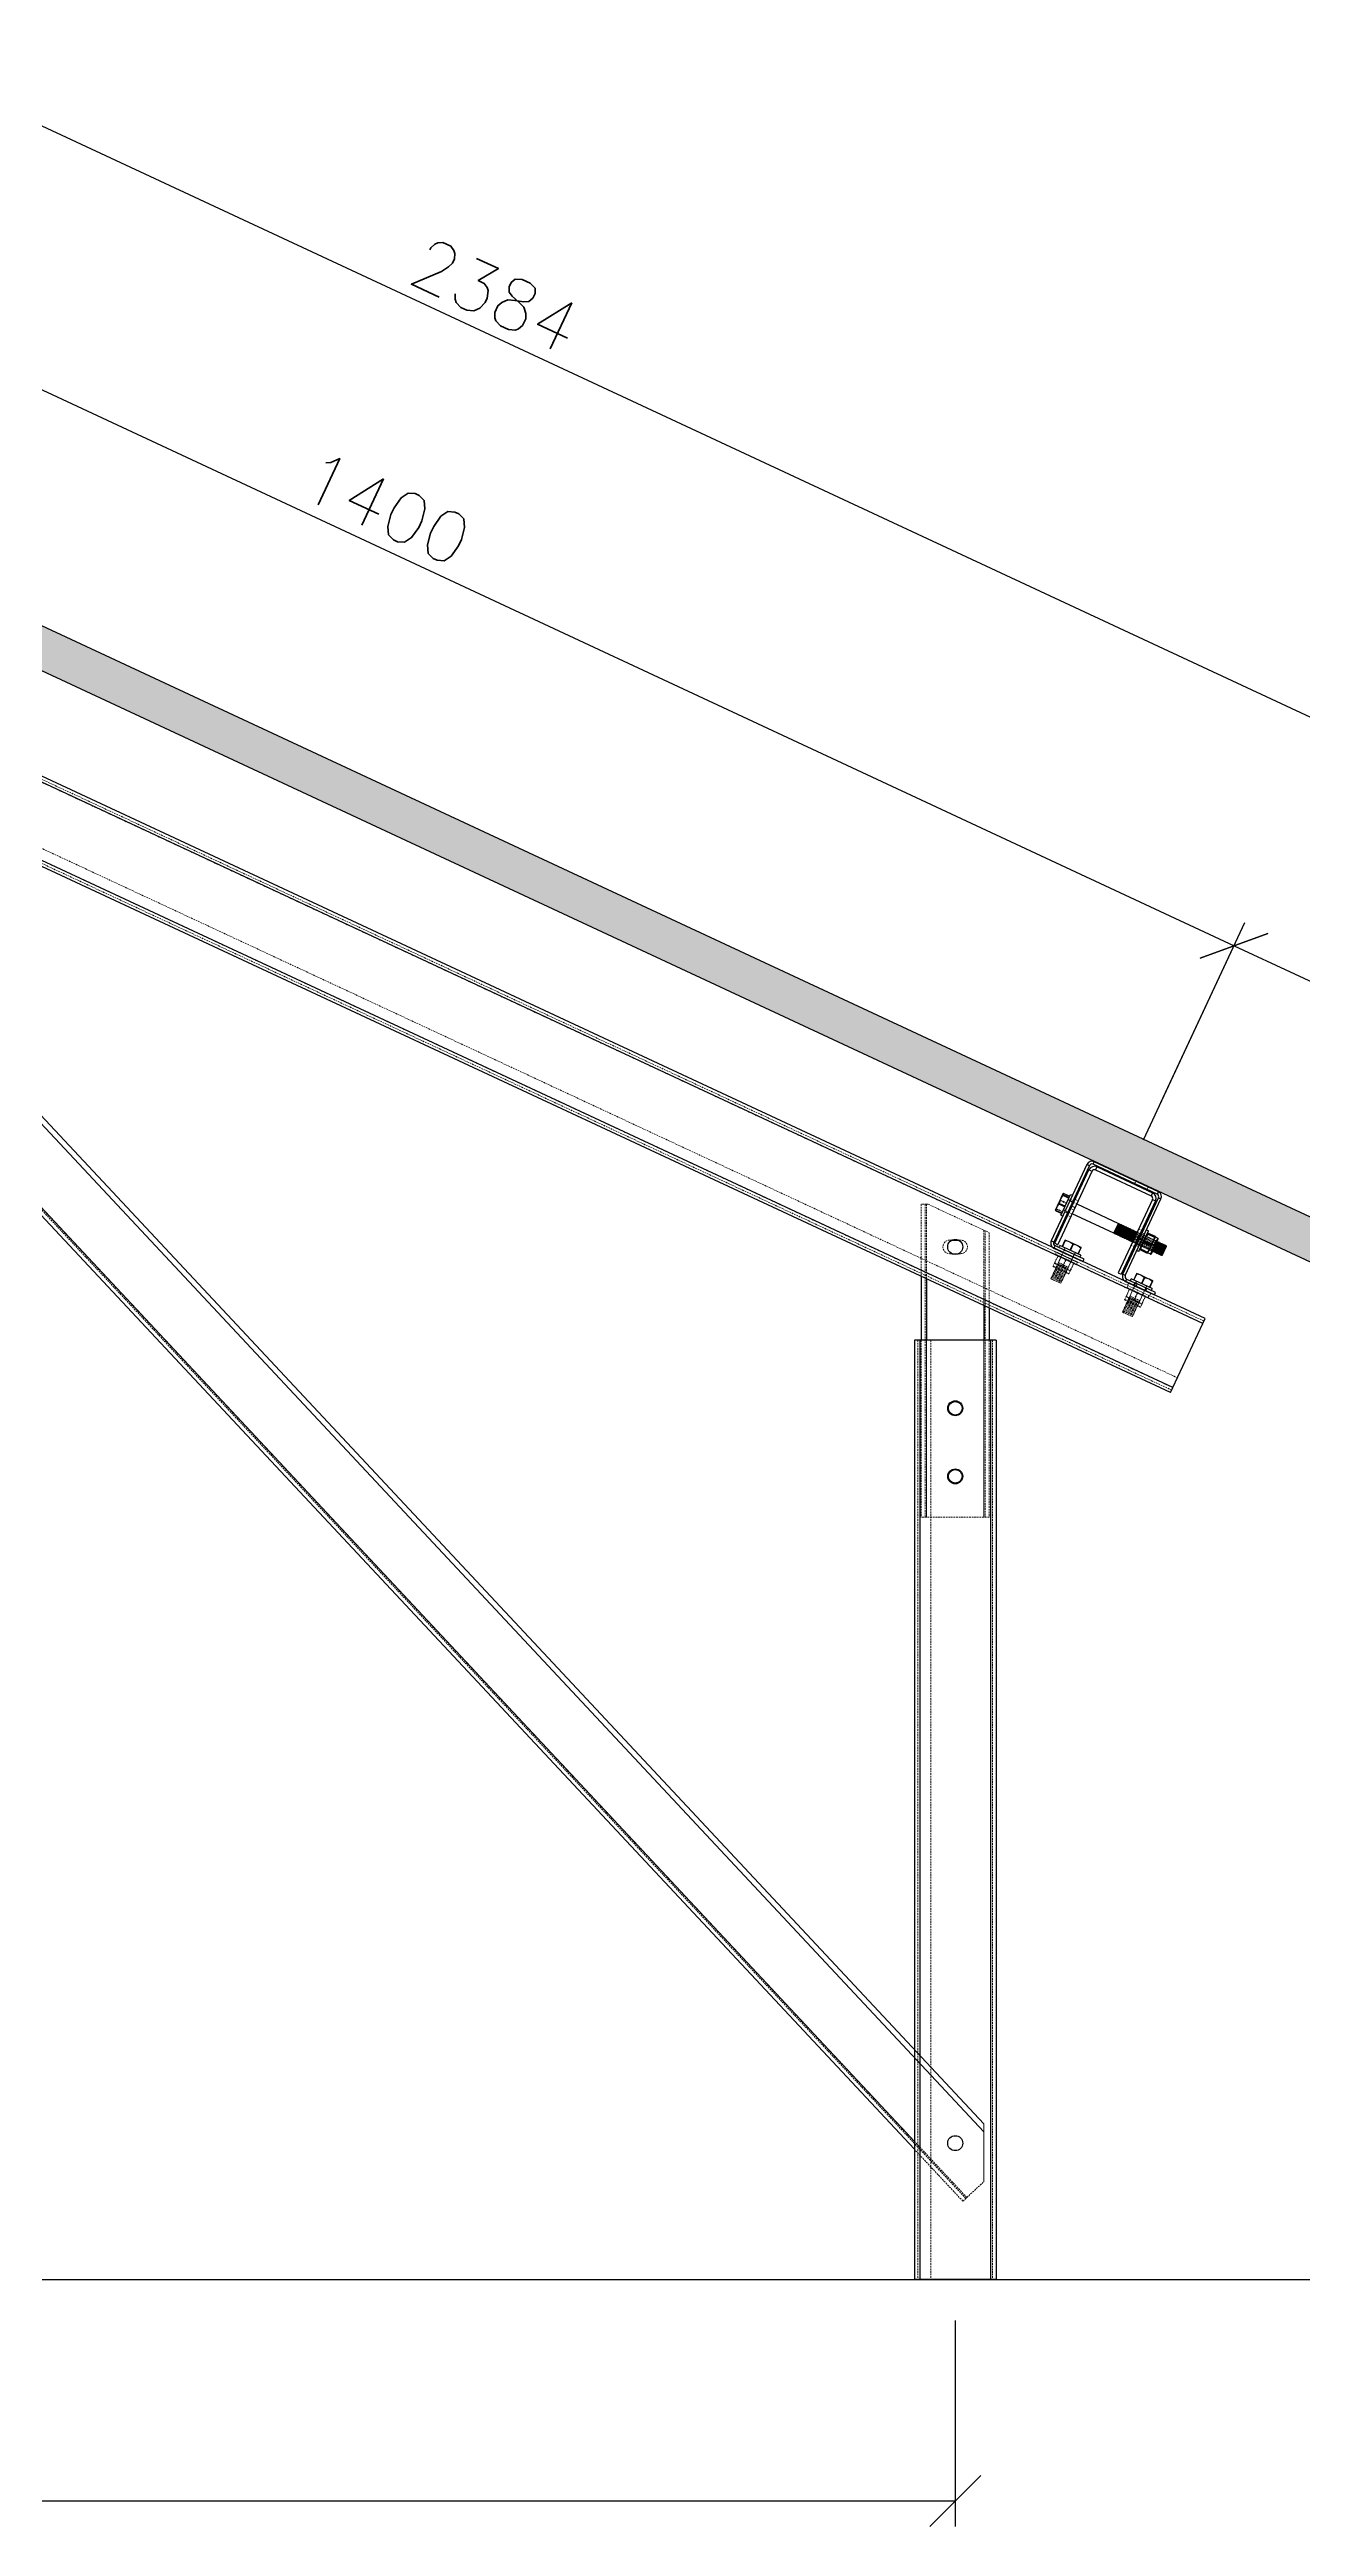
# Model space of a CAD drawing. Header units: millimetres. Extents: x -116399 to 112199, y -90759 to -31335.
# Drawn here: x -30068 to -29148, y -48711 to -46891 of the extents above; entities that cross this region are included whole.
import ezdxf

# ---------------------------------------------------------------- set-up
doc = ezdxf.new("R2010")
doc.units = ezdxf.units.MM
doc.linetypes.add('HIDDEN', pattern=[1.905, 1.27, -0.635])
doc.styles.add('Annotative', font='simplex.shx', dxfattribs={"height": 2.5})
doc.dimstyles.new('Annotative', dxfattribs={"dimscale": 0, "dimtxt": 2.5, "dimasz": 2.5, "dimexe": 1.25, "dimexo": 2, "dimtad": 1, "dimtxsty": 'Annotative', "dimblk": 'OBLIQUE', "dimcen": 2.5, "dimazin": 3, "dimtfac": 1, "dimtmove": 0, "dimatfit": 3, "dimfxl": 1})

# ---------------------------------------------------------------- blocks, each defined once
blk = doc.blocks.new('pannello sezione')
h = blk.add_hatch(color=4)
h.dxf.hatch_style = 1
h.paths.add_polyline_path([(1192, 0), (-1192, 0), (-1192, -30), (1192, -30)])
at = {"color": 4, "linetype": 'Continuous', "lineweight": 25}
for p, q in [((1192, 0), (-1192, 0)), ((1192, -30), (-1192, -30))]:
    blk.add_line(p, q, dxfattribs=at)
blk = doc.blocks.new('_Oblique')
at = {"color": 0, "linetype": 'ByBlock', "lineweight": -2}
blk.add_line((-0.5, -0.5), (0.5, 0.5), dxfattribs=at)
blk = doc.blocks.new('*D253')
at = {"color": 8, "lineweight": -2}
for p, q in [((-30533.6, -47100.4), (-30459.2, -46940.8)), ((-30467.1, -46957.8), (-29198.3, -47549.5)), ((-29264.8, -47692.1), (-29190.3, -47532.5))]:
    blk.add_line(p, q, dxfattribs=at)
at = {"layer": 'Defpoints', "color": 0}
for p in [(-30546.3, -47127.6), (-29198.3, -47549.5), (-29277.4, -47719.3)]:
    blk.add_point(p, dxfattribs=at)
at = {"color": 8, "lineweight": -2, "xscale": 37.5, "yscale": 37.5, "zscale": 37.5}
for p, rotation in [((-30467.1, -46957.8), 154.9996608847012), ((-29198.3, -47549.5), 334.9996608847012)]:
    blk.add_blockref('_Oblique', p, dxfattribs=dict(at, rotation=rotation))
at = {"insert": (-29820.8, -47228.2), "char_height": 37.5, "attachment_point": 5, "rotation": 334.9997, "style": 'Annotative'}
blk.add_mtext('1400', dxfattribs=at)
blk = doc.blocks.new('*D256')
at = {"color": 8, "lineweight": -2}
for p, q in [((-30960.9, -46867.8), (-30825, -46576.3)), ((-30832.9, -46593.3), (-28672.3, -47600.8)), ((-28800.3, -47875.3), (-28664.4, -47583.8))]:
    blk.add_line(p, q, dxfattribs=at)
at = {"layer": 'Defpoints', "color": 0}
for p in [(-30973.6, -46895), (-28672.3, -47600.8), (-28813, -47902.5)]:
    blk.add_point(p, dxfattribs=at)
at = {"color": 8, "lineweight": -2, "xscale": 37.5, "yscale": 37.5, "zscale": 37.5}
for p, rotation in [((-30832.9, -46593.3), 154.9996608846983), ((-28672.3, -47600.8), 334.9996608846983)]:
    blk.add_blockref('_Oblique', p, dxfattribs=dict(at, rotation=rotation))
at = {"insert": (-29740.7, -47071.6), "char_height": 37.5, "attachment_point": 5, "rotation": 334.9997, "style": 'Annotative'}
blk.add_mtext('2384', dxfattribs=at)
blk = doc.blocks.new('*D257')
at = {"color": 8, "lineweight": -2}
for p, q in [((-29252, -47664.7), (-29190.3, -47532.5)), ((-29198.3, -47549.5), (-28745.1, -47760.8)), ((-28798.9, -47876), (-28737.2, -47743.8))]:
    blk.add_line(p, q, dxfattribs=at)
at = {"layer": 'Defpoints', "color": 0}
for p in [(-29264.7, -47691.9), (-28745.1, -47760.8), (-28811.5, -47903.2)]:
    blk.add_point(p, dxfattribs=at)
at = {"color": 8, "lineweight": -2, "xscale": 37.5, "yscale": 37.5, "zscale": 37.5}
for p, rotation in [((-29198.3, -47549.5), 154.9996608846983), ((-28745.1, -47760.8), 334.9996608846983)]:
    blk.add_blockref('_Oblique', p, dxfattribs=dict(at, rotation=rotation))
at = {"insert": (-28959.8, -47629.6), "char_height": 37.5, "attachment_point": 5, "rotation": 334.9997, "style": 'Annotative'}
blk.add_mtext('500', dxfattribs=at)
blk = doc.blocks.new('A$Cebdbe276')
at = {"color": 5, "linetype": 'Continuous', "lineweight": 25}
for p, q in [((-26, -2), (-26, 0)), ((26, 0), (-26, 0)), ((26, 0), (26, -2)), ((-30, -4), (-28, -4)), ((-30, -4), (-30, -66)), ((-28, -4), (-28, -66)), ((26, -2), (-26, -2)), ((28, -4), (30, -4)), ((28, -66), (28, -4)), ((30, -66), (30, -4)), ((-36.8, -30.9), (-36.9, -31)), ((-36.9, -31), (-36.9, -31.2)), ((-36.9, -31), (-36.9, -31)), ((-36.9, -31.2), (-36.4, -31.7)), ((-36.9, -31.2), (-36.9, -34.7)), ((-36.4, -32), (-36.9, -34.7)), ((-36.9, -34.7), (-36.9, -35.9)), ((-36.9, -35.9), (-36.4, -38.6)), ((-36.9, -35.9), (-36.9, -41.2)), ((-36.4, -30.5), (-36.6, -30.6)), ((-36.4, -30.5), (-31.6, -30.5)), ((-36.4, -32), (-36.4, -31.7)), ((-31.6, -31.7), (-36.4, -31.7)), ((-36.4, -32), (-31.6, -32)), ((-31.6, -29), (-30, -29)), ((-31.6, -45.1), (-31.6, -29)), ((-28, -33.5), (-27, -33.5)), ((-24.5, -33.5), (9.2, -33.5)), ((9.2, -41.5), (9.2, -33.5)), ((9.2, -33.7), (9.4, -33.7)), ((9.4, -33.5), (10.2, -33.5)), ((9.4, -41.5), (9.4, -33.5)), ((10.2, -41.5), (10.2, -33.5)), ((10.2, -33.7), (10.4, -33.7)), ((10.4, -33.5), (11.2, -33.5)), ((10.4, -41.5), (10.4, -33.5)), ((11.2, -41.5), (11.2, -33.5)), ((11.2, -33.7), (11.4, -33.7)), ((11.4, -33.5), (12.2, -33.5)), ((11.4, -41.5), (11.4, -33.5)), ((12.2, -41.5), (12.2, -33.5)), ((12.2, -33.7), (12.4, -33.7)), ((12.4, -33.5), (13.2, -33.5)), ((12.4, -41.5), (12.4, -33.5)), ((13.2, -41.5), (13.2, -33.5)), ((13.2, -33.7), (13.4, -33.7)), ((13.4, -33.5), (14.2, -33.5)), ((13.4, -41.5), (13.4, -33.5)), ((14.2, -41.5), (14.2, -33.5)), ((14.2, -33.7), (14.4, -33.7)), ((14.4, -33.5), (15.2, -33.5)), ((14.4, -41.5), (14.4, -33.5)), ((15.2, -41.5), (15.2, -33.5)), ((15.2, -33.7), (15.4, -33.7)), ((15.4, -33.5), (16.2, -33.5)), ((15.4, -41.5), (15.4, -33.5)), ((16.2, -41.5), (16.2, -33.5)), ((16.2, -33.7), (16.4, -33.7)), ((16.4, -33.5), (17.2, -33.5)), ((16.4, -41.5), (16.4, -33.5)), ((17.2, -41.5), (17.2, -33.5)), ((17.2, -33.7), (17.4, -33.7)), ((17.4, -33.5), (18.2, -33.5)), ((17.4, -41.5), (17.4, -33.5)), ((18.2, -41.5), (18.2, -33.5)), ((18.2, -33.7), (18.4, -33.7)), ((18.4, -33.5), (19.2, -33.5)), ((18.4, -41.5), (18.4, -33.5)), ((19.2, -41.5), (19.2, -33.5)), ((19.2, -33.7), (19.4, -33.7)), ((19.4, -33.5), (20.2, -33.5)), ((19.4, -41.5), (19.4, -33.5)), ((20.2, -41.5), (20.2, -33.5)), ((20.2, -33.7), (20.4, -33.7)), ((20.4, -33.5), (21.2, -33.5)), ((20.4, -41.5), (20.4, -33.5)), ((21.2, -41.5), (21.2, -33.5)), ((21.2, -33.7), (21.4, -33.7)), ((21.4, -33.5), (22.2, -33.5)), ((21.4, -41.5), (21.4, -33.5)), ((22.2, -41.5), (22.2, -33.5)), ((22.2, -33.7), (22.4, -33.7)), ((22.4, -33.5), (23.2, -33.5)), ((22.4, -41.5), (22.4, -33.5)), ((23.2, -41.5), (23.2, -33.5)), ((23.2, -33.7), (23.4, -33.7)), ((23.4, -33.5), (24.2, -33.5)), ((23.4, -41.5), (23.4, -33.5)), ((24.2, -41.5), (24.2, -33.5)), ((24.2, -33.7), (24.4, -33.7)), ((24.4, -33.5), (24.5, -33.5)), ((24.4, -41.5), (24.4, -33.5)), ((27, -33.5), (27.2, -33.5)), ((27.2, -41.5), (27.2, -33.5)), ((27.2, -33.7), (27.4, -33.7)), ((27.4, -33.5), (28, -33.5)), ((27.4, -41.5), (27.4, -33.5)), ((30, -29), (31.6, -29)), ((31.6, -45.1), (31.6, -29)), ((31.6, -31), (31.6, -31)), ((32.1, -30.7), (37.6, -30.7)), ((32.1, -31.5), (32.1, -31.3)), ((37.6, -31.3), (32.1, -31.3)), ((32.1, -31.5), (37.6, -31.5)), ((37.6, -31.5), (37.6, -31.3)), ((38.1, -31), (38.1, -31)), ((38.1, -31), (40.1, -31)), ((38.1, -44), (38.1, -31)), ((40.1, -44), (40.1, -31)), ((40.6, -43.5), (40.6, -31.5)), ((40.6, -33.5), (41.2, -33.5)), ((41.2, -41.5), (41.2, -33.5)), ((41.2, -33.7), (41.4, -33.7)), ((41.4, -33.5), (42.2, -33.5)), ((41.4, -41.5), (41.4, -33.5)), ((42.2, -41.5), (42.2, -33.5)), ((42.2, -33.7), (42.4, -33.7)), ((42.4, -33.5), (43.2, -33.5)), ((42.4, -41.5), (42.4, -33.5)), ((43.2, -41.5), (43.2, -33.5)), ((43.2, -33.7), (43.4, -33.7)), ((43.4, -33.5), (44.2, -33.5)), ((43.4, -41.5), (43.4, -33.5)), ((44.2, -41.5), (44.2, -33.5)), ((44.2, -33.7), (44.4, -33.7)), ((44.4, -33.5), (45.2, -33.5)), ((44.4, -41.5), (44.4, -33.5)), ((45.2, -41.5), (45.2, -33.5)), ((45.2, -33.7), (45.4, -33.7)), ((45.4, -33.5), (46.2, -33.5)), ((45.4, -41.5), (45.4, -33.5)), ((46.2, -41.5), (46.2, -33.5)), ((46.2, -33.7), (46.4, -33.7)), ((46.4, -33.5), (47.2, -33.5)), ((46.4, -41.5), (46.4, -33.5)), ((47.2, -41.5), (47.2, -33.5)), ((47.2, -33.7), (47.4, -33.7)), ((47.4, -33.5), (48.2, -33.5)), ((47.4, -41.5), (47.4, -33.5)), ((48.2, -41.5), (48.2, -33.5)), ((48.2, -33.7), (48.4, -33.7)), ((48.4, -41.3), (48.4, -33.7)), ((-36.4, -39), (-36.9, -41.2)), ((-36.9, -41.2), (-36.9, -42.2)), ((-36.9, -42.2), (-36.4, -44.4)), ((-36.9, -42.2), (-36.9, -44)), ((-36.4, -44.5), (-36.8, -44.1)), ((-31.6, -38.6), (-36.4, -38.6)), ((-36.4, -39), (-36.4, -38.6)), ((-36.4, -39), (-31.6, -39)), ((-31.6, -44.4), (-36.4, -44.4)), ((-36.4, -44.5), (-36.4, -44.4)), ((-36.4, -44.5), (-31.6, -44.5)), ((-31.6, -46), (-31.6, -45.1)), ((-30, -46), (-31.6, -46)), ((-27, -41.5), (-28, -41.5)), ((9.2, -41.5), (-24.5, -41.5)), ((9.4, -41.3), (9.2, -41.3)), ((10.2, -41.5), (9.4, -41.5)), ((10.4, -41.3), (10.2, -41.3)), ((11.2, -41.5), (10.4, -41.5)), ((11.4, -41.3), (11.2, -41.3)), ((12.2, -41.5), (11.4, -41.5)), ((12.4, -41.3), (12.2, -41.3)), ((13.2, -41.5), (12.4, -41.5)), ((13.4, -41.3), (13.2, -41.3)), ((14.2, -41.5), (13.4, -41.5)), ((14.4, -41.3), (14.2, -41.3)), ((15.2, -41.5), (14.4, -41.5)), ((15.4, -41.3), (15.2, -41.3)), ((16.2, -41.5), (15.4, -41.5)), ((16.4, -41.3), (16.2, -41.3)), ((17.2, -41.5), (16.4, -41.5)), ((17.4, -41.3), (17.2, -41.3)), ((18.2, -41.5), (17.4, -41.5)), ((18.4, -41.3), (18.2, -41.3)), ((19.2, -41.5), (18.4, -41.5)), ((19.4, -41.3), (19.2, -41.3)), ((20.2, -41.5), (19.4, -41.5)), ((20.4, -41.3), (20.2, -41.3)), ((21.2, -41.5), (20.4, -41.5)), ((21.4, -41.3), (21.2, -41.3)), ((22.2, -41.5), (21.4, -41.5)), ((22.4, -41.3), (22.2, -41.3)), ((23.2, -41.5), (22.4, -41.5)), ((23.4, -41.3), (23.2, -41.3)), ((24.2, -41.5), (23.4, -41.5)), ((24.4, -41.3), (24.2, -41.3)), ((24.5, -41.5), (24.4, -41.5)), ((27.2, -41.5), (27, -41.5)), ((27.4, -41.3), (27.2, -41.3)), ((28, -41.5), (27.4, -41.5)), ((31.6, -46), (30, -46)), ((32.2, -41.5), (31.6, -41.5)), ((31.6, -44), (31.6, -44)), ((31.6, -46), (31.6, -45.1)), ((32.1, -38.3), (32.1, -37.9)), ((37.6, -37.9), (32.1, -37.9)), ((32.1, -38.3), (37.6, -38.3)), ((32.1, -43.5), (32.1, -43.7)), ((32.1, -44.3), (32.1, -44.1)), ((37.6, -44.1), (32.1, -44.1)), ((32.1, -44.3), (37.6, -44.3)), ((37.6, -38.3), (37.6, -37.9)), ((38, -41.4), (37.6, -43.5)), ((37.6, -43.5), (37.6, -43.7)), ((37.6, -44.3), (37.6, -44.1)), ((38.1, -44), (38.1, -44)), ((40.1, -44), (38.1, -44)), ((41.2, -41.5), (40.6, -41.5)), ((41.4, -41.3), (41.2, -41.3)), ((42.2, -41.5), (41.4, -41.5)), ((42.4, -41.3), (42.2, -41.3)), ((43.2, -41.5), (42.4, -41.5)), ((43.4, -41.3), (43.2, -41.3)), ((44.2, -41.5), (43.4, -41.5)), ((44.4, -41.3), (44.2, -41.3)), ((45.2, -41.5), (44.4, -41.5)), ((45.4, -41.3), (45.2, -41.3)), ((46.2, -41.5), (45.4, -41.5)), ((46.4, -41.3), (46.2, -41.3)), ((47.2, -41.5), (46.4, -41.5)), ((47.4, -41.3), (47.2, -41.3)), ((48.2, -41.5), (47.4, -41.5)), ((48.4, -41.3), (48.2, -41.3)), ((-28, -66), (-30, -66)), ((-26, -68), (-26, -70)), ((-26, -68), (-17.5, -68)), ((-26, -70), (-17.5, -70)), ((-23, -68), (-23, -66.4)), ((-6, -66.4), (-23, -66.4)), ((-21, -61.6), (-21, -61.1)), ((-18.3, -61.1), (-21, -61.1)), ((-21, -61.6), (-20.8, -61.6)), ((-21, -61.6), (-21, -66.4)), ((-18.3, -61.1), (-20.8, -61.6)), ((-20.8, -66.4), (-20.8, -61.6)), ((-17.2, -61.1), (-18.3, -61.1)), ((-2.5, -68), (-17.5, -68)), ((-17.5, -70), (-2.5, -70)), ((-11.8, -61.1), (-17.2, -61.1)), ((-14.7, -61.6), (-17.2, -61.1)), ((-14.7, -61.6), (-14.3, -61.6)), ((-14.7, -61.6), (-14.7, -66.4)), ((-11.8, -61.1), (-14.3, -61.6)), ((-14.3, -66.4), (-14.3, -61.6)), ((-10.7, -61.1), (-11.8, -61.1)), ((-8.2, -61.6), (-10.7, -61.1)), ((-8, -61.1), (-10.7, -61.1)), ((-8.2, -61.6), (-8.2, -66.4)), ((-8.2, -61.6), (-8, -61.6)), ((-8, -61.1), (-8, -61.6)), ((-8, -66.4), (-8, -61.6)), ((-6, -66.4), (-6, -68)), ((-2.5, -70), (-2.5, -68)), ((30, -66), (28, -66)), ((32, -68), (32, -70)), ((32, -68), (40.5, -68)), ((32, -70), (40.5, -70)), ((35, -68), (35, -66.4)), ((52, -66.4), (35, -66.4)), ((37, -61.6), (37, -61.1)), ((39.7, -61.1), (37, -61.1)), ((37, -61.6), (37.2, -61.6)), ((37, -61.6), (37, -66.4)), ((39.7, -61.1), (37.2, -61.6)), ((37.2, -66.4), (37.2, -61.6)), ((40.8, -61.1), (39.7, -61.1)), ((40.5, -68), (40.5, -70)), ((55.5, -68), (40.5, -68)), ((40.5, -70), (55.5, -70)), ((46.2, -61.1), (40.8, -61.1)), ((43.3, -61.6), (40.8, -61.1)), ((43.3, -61.6), (43.7, -61.6)), ((43.3, -61.6), (43.3, -66.4)), ((46.2, -61.1), (43.7, -61.6)), ((43.7, -66.4), (43.7, -61.6)), ((47.3, -61.1), (46.2, -61.1)), ((49.8, -61.6), (47.3, -61.1)), ((50, -61.1), (47.3, -61.1)), ((49.8, -61.6), (49.8, -66.4)), ((49.8, -61.6), (50, -61.6)), ((50, -61.1), (50, -61.6)), ((50, -66.4), (50, -61.6)), ((52, -66.4), (52, -68)), ((55.5, -70), (55.5, -68))]:
    blk.add_line(p, q, dxfattribs=at)
at = {"color": 5, "linetype": 'HIDDEN', "lineweight": 18}
for p, q in [((-26, 0), (-26, -2)), ((-26, -2), (-26, 0)), ((-26, 0), (-26, -2)), ((-26, -2), (-26, 0)), ((-26, 0), (-26, -2)), ((-26, -2), (-26, 0)), ((-26, 0), (-26, -2)), ((-26, -2), (-26, 0)), ((-26, 0), (-26, -2)), ((-26, -2), (-26, 0)), ((-26, 0), (-26, -2)), ((-26, -2), (-26, 0)), ((-26, 0), (-26, -2)), ((-26, -2), (-26, 0)), ((-26, 0), (-26, -2)), ((-26, -2), (-26, 0)), ((-26, 0), (-26, -2)), ((7.7, -2), (7.7, 0)), ((17.7, 0), (17.7, -2)), ((26, -2), (26, 0)), ((26, 0), (26, -2)), ((26, -2), (26, 0)), ((26, 0), (26, -2)), ((26, -2), (26, 0)), ((26, 0), (26, -2)), ((26, -2), (26, 0)), ((26, 0), (26, -2)), ((26, -2), (26, 0)), ((26, 0), (26, -2)), ((26, -2), (26, 0)), ((26, 0), (26, -2)), ((26, -2), (26, 0)), ((26, 0), (26, -2)), ((26, -2), (26, 0)), ((26, 0), (26, -2)), ((26, -2), (26, 0)), ((-28, -4), (-30, -4)), ((-30, -4), (-28, -4)), ((-28, -4), (-30, -4)), ((-30, -4), (-28, -4)), ((-28, -4), (-30, -4)), ((-30, -4), (-28, -4)), ((-28, -4), (-30, -4)), ((-30, -4), (-28, -4)), ((-28, -4), (-30, -4)), ((-30, -4), (-28, -4)), ((-28, -4), (-30, -4)), ((-30, -4), (-28, -4)), ((-28, -4), (-30, -4)), ((-30, -4), (-28, -4)), ((-28, -4), (-30, -4)), ((-30, -4), (-28, -4)), ((-28, -4), (-30, -4)), ((30, -4), (28, -4)), ((28, -4), (30, -4)), ((30, -4), (28, -4)), ((28, -4), (30, -4)), ((30, -4), (28, -4)), ((28, -4), (30, -4)), ((30, -4), (28, -4)), ((28, -4), (30, -4)), ((30, -4), (28, -4)), ((28, -4), (30, -4)), ((30, -4), (28, -4)), ((28, -4), (30, -4)), ((30, -4), (28, -4)), ((28, -4), (30, -4)), ((30, -4), (28, -4)), ((28, -4), (30, -4)), ((30, -4), (28, -4)), ((-36.9, -32.8), (-36.4, -30.6)), ((-36.4, -36), (-36.9, -33.8)), ((-36.9, -39.1), (-36.4, -36.4)), ((-36.4, -30.5), (-36.4, -30.6)), ((-31.6, -30.6), (-36.4, -30.6)), ((-36.4, -36), (-36.4, -36.4)), ((-36.4, -36), (-31.6, -36)), ((-31.6, -36.4), (-36.4, -36.4)), ((-31.6, -33.3), (-30, -33.3)), ((-31.6, -33.5), (-28, -33.5)), ((-30, -32.5), (-28, -32.5)), ((24.5, -33.5), (25.2, -33.5)), ((25.2, -41.5), (25.2, -33.5)), ((25.2, -33.7), (25.4, -33.7)), ((25.4, -41.5), (25.4, -33.5)), ((25.4, -33.5), (26.2, -33.5)), ((26.2, -41.5), (26.2, -33.5)), ((26.2, -33.7), (26.4, -33.7)), ((26.4, -41.5), (26.4, -33.5)), ((26.4, -33.5), (27, -33.5)), ((28, -32.5), (30, -32.5)), ((28, -33.5), (28.2, -33.5)), ((28.2, -41.5), (28.2, -33.5)), ((28.2, -33.7), (28.4, -33.7)), ((28.4, -41.5), (28.4, -33.5)), ((28.4, -33.5), (29.2, -33.5)), ((29.2, -41.5), (29.2, -33.5)), ((29.2, -33.7), (29.4, -33.7)), ((29.4, -41.5), (29.4, -33.5)), ((29.4, -33.5), (30.2, -33.5)), ((30, -33.3), (31.6, -33.3)), ((30.2, -41.5), (30.2, -33.5)), ((30.2, -33.7), (30.4, -33.7)), ((30.4, -41.5), (30.4, -33.5)), ((30.4, -33.5), (31.2, -33.5)), ((31.2, -41.5), (31.2, -33.5)), ((31.2, -33.7), (31.4, -33.7)), ((31.4, -41.5), (31.4, -33.5)), ((31.4, -33.5), (32.2, -33.5)), ((31.6, -44), (31.6, -31)), ((31.6, -33.5), (40.5, -33.5)), ((32.1, -30.7), (32.1, -30.9)), ((37.6, -30.9), (32.1, -30.9)), ((32.2, -41.5), (32.2, -33.5)), ((32.2, -33.7), (32.4, -33.7)), ((32.4, -41.5), (32.4, -33.5)), ((32.4, -33.5), (33.2, -33.5)), ((33.2, -41.5), (33.2, -33.5)), ((33.2, -33.7), (33.4, -33.7)), ((33.4, -41.5), (33.4, -33.5)), ((33.4, -33.5), (34.2, -33.5)), ((34.2, -41.5), (34.2, -33.5)), ((34.2, -33.7), (34.4, -33.7)), ((34.4, -41.5), (34.4, -33.5)), ((34.4, -33.5), (35.2, -33.5)), ((35.2, -41.5), (35.2, -33.5)), ((35.2, -33.7), (35.4, -33.7)), ((35.4, -41.5), (35.4, -33.5)), ((35.4, -33.5), (36.2, -33.5)), ((36.2, -41.5), (36.2, -33.5)), ((36.2, -33.7), (36.4, -33.7)), ((36.4, -41.5), (36.4, -33.5)), ((36.4, -33.5), (37.2, -33.5)), ((37.2, -41.5), (37.2, -33.5)), ((37.2, -33.7), (37.4, -33.7)), ((37.4, -41.5), (37.4, -33.5)), ((37.4, -33.5), (38.2, -33.5)), ((37.6, -30.7), (37.6, -30.9)), ((38.2, -41.5), (38.2, -33.5)), ((38.2, -33.7), (38.4, -33.7)), ((38.4, -41.5), (38.4, -33.5)), ((38.4, -33.5), (39.2, -33.5)), ((39.2, -41.5), (39.2, -33.5)), ((39.2, -33.7), (39.4, -33.7)), ((39.4, -41.5), (39.4, -33.5)), ((39.4, -33.5), (40.2, -33.5)), ((40.1, -31), (40.1, -44)), ((40.2, -41.5), (40.2, -33.5)), ((40.2, -33.7), (40.4, -33.7)), ((40.4, -41.5), (40.4, -33.5)), ((40.4, -33.5), (40.6, -33.5)), ((40.5, -33.5), (40.6, -33.4)), ((40.5, -41.5), (40.5, -33.5)), ((-36.4, -43), (-36.9, -40.3)), ((-36.4, -43), (-31.6, -43)), ((-36.4, -43), (-36.4, -43.3)), ((-31.6, -43.3), (-36.4, -43.3)), ((-28, -41.5), (-31.6, -41.5)), ((-30, -41.7), (-31.6, -41.7)), ((-28, -42.5), (-30, -42.5)), ((24.5, -36.5), (27, -36.5)), ((27, -36.5), (24.5, -36.5)), ((24.5, -36.5), (27, -36.5)), ((27, -36.5), (24.5, -36.5)), ((24.5, -36.5), (27, -36.5)), ((27, -36.5), (24.5, -36.5)), ((24.5, -36.5), (27, -36.5)), ((27, -36.5), (24.5, -36.5)), ((27, -38.5), (24.5, -38.5)), ((27, -38.5), (24.5, -38.5)), ((27, -38.5), (24.5, -38.5)), ((27, -38.5), (24.5, -38.5)), ((27, -38.5), (24.5, -38.5)), ((27, -38.5), (24.5, -38.5)), ((27, -38.5), (24.5, -38.5)), ((27, -38.5), (24.5, -38.5)), ((25.2, -41.5), (24.5, -41.5)), ((25.4, -41.3), (25.2, -41.3)), ((26.2, -41.5), (25.4, -41.5)), ((26.4, -41.3), (26.2, -41.3)), ((27, -41.5), (26.4, -41.5)), ((28.2, -41.5), (28, -41.5)), ((30, -42.5), (28, -42.5)), ((28.4, -41.3), (28.2, -41.3)), ((29.2, -41.5), (28.4, -41.5)), ((29.4, -41.3), (29.2, -41.3)), ((30.2, -41.5), (29.4, -41.5)), ((31.6, -41.7), (30, -41.7)), ((30.4, -41.3), (30.2, -41.3)), ((31.2, -41.5), (30.4, -41.5)), ((31.4, -41.3), (31.2, -41.3)), ((31.6, -41.5), (31.4, -41.5)), ((40.5, -41.5), (31.6, -41.5)), ((32.1, -36.7), (32.1, -37.1)), ((32.1, -36.7), (37.6, -36.7)), ((37.6, -37.1), (32.1, -37.1)), ((32.1, -43.5), (37.6, -43.5)), ((37.6, -43.7), (32.1, -43.7)), ((32.4, -41.3), (32.2, -41.3)), ((33.2, -41.5), (32.4, -41.5)), ((33.4, -41.3), (33.2, -41.3)), ((34.2, -41.5), (33.4, -41.5)), ((34.4, -41.3), (34.2, -41.3)), ((35.2, -41.5), (34.4, -41.5)), ((35.4, -41.3), (35.2, -41.3)), ((36.2, -41.5), (35.4, -41.5)), ((36.4, -41.3), (36.2, -41.3)), ((37.2, -41.5), (36.4, -41.5)), ((37.4, -41.3), (37.2, -41.3)), ((38.2, -41.5), (37.4, -41.5)), ((37.6, -36.7), (37.6, -37.1)), ((38.4, -41.3), (38.2, -41.3)), ((39.2, -41.5), (38.4, -41.5)), ((39.4, -41.3), (39.2, -41.3)), ((40.2, -41.5), (39.4, -41.5)), ((40.1, -44), (40.1, -44)), ((40.4, -41.3), (40.2, -41.3)), ((40.6, -41.5), (40.4, -41.5)), ((40.6, -41.6), (40.5, -41.5)), ((-28, -66), (-30, -66)), ((-28, -66), (-30, -66)), ((-28, -66), (-30, -66)), ((-28, -66), (-30, -66)), ((-28, -66), (-30, -66)), ((-28, -66), (-30, -66)), ((-28, -66), (-30, -66)), ((-28, -66), (-30, -66)), ((-28, -66), (-30, -66)), ((-28, -66), (-30, -66)), ((-28, -66), (-30, -66)), ((-28, -66), (-30, -66)), ((-28, -66), (-30, -66)), ((-28, -66), (-30, -66)), ((-28, -66), (-30, -66)), ((-28, -66), (-30, -66)), ((-28, -66), (-30, -66)), ((-26, -68), (-26, -70)), ((-26, -68), (-26, -70)), ((-26, -68), (-26, -70)), ((-26, -68), (-26, -70)), ((-26, -68), (-26, -70)), ((-26, -68), (-26, -70)), ((-26, -68), (-26, -70)), ((-26, -68), (-26, -70)), ((-26, -68), (-26, -70)), ((-26, -68), (-26, -70)), ((-26, -68), (-26, -70)), ((-26, -68), (-26, -70)), ((-26, -68), (-26, -70)), ((-26, -68), (-26, -70)), ((-26, -68), (-26, -70)), ((-26, -68), (-26, -70)), ((-26, -68), (-26, -70)), ((-23, -73.6), (-23, -72)), ((-18.7, -68), (-18.7, -66.4)), ((-18.7, -73.6), (-18.7, -72)), ((-18.5, -78.2), (-18.5, -66.4)), ((-10.5, -66.4), (-10.5, -78.2)), ((-10.3, -66.4), (-10.3, -68)), ((-10.3, -72), (-10.3, -73.6)), ((-6, -72), (-6, -73.6)), ((30, -66), (28, -66)), ((30, -66), (28, -66)), ((30, -66), (28, -66)), ((30, -66), (28, -66)), ((30, -66), (28, -66)), ((30, -66), (28, -66)), ((30, -66), (28, -66)), ((30, -66), (28, -66)), ((30, -66), (28, -66)), ((30, -66), (28, -66)), ((30, -66), (28, -66)), ((30, -66), (28, -66)), ((30, -66), (28, -66)), ((30, -66), (28, -66)), ((30, -66), (28, -66)), ((30, -66), (28, -66)), ((30, -66), (28, -66)), ((32, -68), (32, -70)), ((32, -68), (32, -70)), ((32, -68), (32, -70)), ((32, -68), (32, -70)), ((32, -68), (32, -70)), ((32, -68), (32, -70)), ((32, -68), (32, -70)), ((32, -68), (32, -70)), ((32, -68), (32, -70)), ((32, -68), (32, -70)), ((32, -68), (32, -70)), ((32, -68), (32, -70)), ((32, -68), (32, -70)), ((32, -68), (32, -70)), ((32, -68), (32, -70)), ((32, -68), (32, -70)), ((32, -68), (32, -70)), ((34.5, -72), (34.5, -70)), ((35, -73.6), (35, -72)), ((38.5, -70), (38.5, -68)), ((39, -70), (39, -68)), ((39.3, -68), (39.3, -66.4)), ((39.3, -73.6), (39.3, -72)), ((39.5, -78.2), (39.5, -66.4)), ((39.5, -72), (39.5, -70)), ((39.5, -70), (39.5, -72)), ((40.5, -70), (40.5, -68)), ((40.5, -68), (40.5, -70)), ((40.5, -70), (40.5, -68)), ((40.5, -68), (40.5, -70)), ((40.5, -70), (40.5, -68)), ((40.5, -68), (40.5, -70)), ((40.5, -70), (40.5, -68)), ((40.5, -68), (40.5, -70)), ((40.5, -70), (40.5, -68)), ((40.5, -68), (40.5, -70)), ((40.5, -70), (40.5, -68)), ((40.5, -68), (40.5, -70)), ((40.5, -70), (40.5, -68)), ((40.5, -68), (40.5, -70)), ((40.5, -70), (40.5, -68)), ((40.5, -68), (40.5, -70)), ((40.5, -70), (40.5, -68)), ((47.5, -66.4), (47.5, -78.2)), ((47.5, -70), (47.5, -72)), ((47.5, -70), (47.5, -72)), ((47.7, -66.4), (47.7, -68)), ((47.7, -72), (47.7, -73.6)), ((48, -68), (48, -70)), ((48.4, -68), (48.4, -70)), ((52, -72), (52, -73.6)), ((52.5, -70), (52.5, -72)), ((-6, -73.6), (-23, -73.6)), ((-21, -74.1), (-21, -73.6)), ((-8, -73.6), (-21, -73.6)), ((-21, -73.6), (-21, -73.6)), ((-20.8, -74.1), (-21, -74.1)), ((-21, -74.1), (-20.8, -74.1)), ((-21, -74.1), (-21, -79.6)), ((-21, -79.6), (-21, -80.1)), ((-20.8, -79.6), (-21, -79.6)), ((-21, -79.6), (-20.8, -79.6)), ((-21, -80.1), (-8, -80.1)), ((-21, -80.1), (-21, -80.1)), ((-21, -82.1), (-21, -80.1)), ((-8, -82.1), (-21, -82.1)), ((-20.8, -79.6), (-20.8, -74.1)), ((-20.5, -82.6), (-8.5, -82.6)), ((-18.6, -82.6), (-18.5, -82.5)), ((-18.5, -82.5), (-18.5, -73.6)), ((-18.5, -78.2), (-10.5, -78.2)), ((-18.5, -78.4), (-10.5, -78.4)), ((-18.5, -79.2), (-18.5, -78.4)), ((-18.5, -79.2), (-10.5, -79.2)), ((-18.5, -79.4), (-10.5, -79.4)), ((-18.5, -80.2), (-18.5, -79.4)), ((-18.5, -80.2), (-10.5, -80.2)), ((-18.5, -80.4), (-10.5, -80.4)), ((-18.5, -81.2), (-18.5, -80.4)), ((-18.5, -81.2), (-10.5, -81.2)), ((-18.5, -81.4), (-10.5, -81.4)), ((-18.5, -82.2), (-18.5, -81.4)), ((-18.5, -82.2), (-10.5, -82.2)), ((-18.5, -82.4), (-10.5, -82.4)), ((-18.5, -83.2), (-18.5, -82.4)), ((-18.5, -82.5), (-10.5, -82.5)), ((-18.5, -83.2), (-10.5, -83.2)), ((-18.5, -83.4), (-10.5, -83.4)), ((-18.5, -84.2), (-18.5, -83.4)), ((-18.5, -84.2), (-10.5, -84.2)), ((-18.5, -84.4), (-10.5, -84.4)), ((-18.5, -85.2), (-18.5, -84.4)), ((-18.5, -85.2), (-10.5, -85.2)), ((-18.5, -85.4), (-10.5, -85.4)), ((-18.5, -86.2), (-18.5, -85.4)), ((-18.5, -86.2), (-10.5, -86.2)), ((-18.5, -86.4), (-10.5, -86.4)), ((-18.5, -87.2), (-18.5, -86.4)), ((-18.5, -87.2), (-10.5, -87.2)), ((-18.5, -87.4), (-10.5, -87.4)), ((-18.5, -88.2), (-18.5, -87.4)), ((-18.5, -88.2), (-10.5, -88.2)), ((-18.5, -88.4), (-10.5, -88.4)), ((-18.5, -89.2), (-18.5, -88.4)), ((-18.5, -89.2), (-10.5, -89.2)), ((-18.5, -89.4), (-10.5, -89.4)), ((-18.5, -90.2), (-18.5, -89.4)), ((-18.5, -90.2), (-10.5, -90.2)), ((-18.5, -90.4), (-10.5, -90.4)), ((-18.5, -91.2), (-18.5, -90.4)), ((-18.3, -78.4), (-18.3, -78.2)), ((-18.3, -79.4), (-18.3, -79.2)), ((-18.3, -80.4), (-18.3, -80.2)), ((-18.3, -81.4), (-18.3, -81.2)), ((-18.3, -82.4), (-18.3, -82.2)), ((-18.3, -83.4), (-18.3, -83.2)), ((-18.3, -84.4), (-18.3, -84.2)), ((-18.3, -85.4), (-18.3, -85.2)), ((-18.3, -86.4), (-18.3, -86.2)), ((-18.3, -87.4), (-18.3, -87.2)), ((-18.3, -88.4), (-18.3, -88.2)), ((-18.3, -89.4), (-18.3, -89.2)), ((-18.3, -90.4), (-18.3, -90.2)), ((-14.7, -74.1), (-14.3, -74.1)), ((-14.7, -74.1), (-14.7, -79.6)), ((-14.7, -79.6), (-14.3, -79.6)), ((-14.3, -79.6), (-14.3, -74.1)), ((-10.7, -78.2), (-10.7, -78.4)), ((-10.7, -79.2), (-10.7, -79.4)), ((-10.7, -80.2), (-10.7, -80.4)), ((-10.7, -81.2), (-10.7, -81.4)), ((-10.7, -82.2), (-10.7, -82.4)), ((-10.7, -83.2), (-10.7, -83.4)), ((-10.7, -84.2), (-10.7, -84.4)), ((-10.7, -85.2), (-10.7, -85.4)), ((-10.7, -86.2), (-10.7, -86.4)), ((-10.7, -87.2), (-10.7, -87.4)), ((-10.7, -88.2), (-10.7, -88.4)), ((-10.7, -89.2), (-10.7, -89.4)), ((-10.7, -90.2), (-10.7, -90.4)), ((-10.5, -73.6), (-10.5, -82.5)), ((-10.5, -78.4), (-10.5, -79.2)), ((-10.5, -79.4), (-10.5, -80.2)), ((-10.5, -80.4), (-10.5, -81.2)), ((-10.5, -81.4), (-10.5, -82.2)), ((-10.5, -82.4), (-10.5, -83.2)), ((-10.5, -82.5), (-10.4, -82.6)), ((-10.5, -83.4), (-10.5, -84.2)), ((-10.5, -84.4), (-10.5, -85.2)), ((-10.5, -85.4), (-10.5, -86.2)), ((-10.5, -86.4), (-10.5, -87.2)), ((-10.5, -87.4), (-10.5, -88.2)), ((-10.5, -88.4), (-10.5, -89.2)), ((-10.5, -89.4), (-10.5, -90.2)), ((-10.5, -90.4), (-10.5, -91.2)), ((-8.2, -74.1), (-8, -74.1)), ((-8, -74.1), (-8.2, -74.1)), ((-8.2, -74.1), (-8.2, -79.6)), ((-8, -79.6), (-8.2, -79.6)), ((-8.2, -79.6), (-8, -79.6)), ((-8, -74.1), (-8, -73.6)), ((-8, -73.6), (-8, -73.6)), ((-8, -79.6), (-8, -74.1)), ((-8, -79.6), (-8, -80.1)), ((-8, -80.1), (-8, -80.1)), ((-8, -80.1), (-8, -82.1)), ((52, -73.6), (35, -73.6)), ((37, -74.1), (37, -73.6)), ((50, -73.6), (37, -73.6)), ((37, -73.6), (37, -73.6)), ((37.2, -74.1), (37, -74.1)), ((37, -74.1), (37.2, -74.1)), ((37, -74.1), (37, -79.6)), ((37, -79.6), (37, -80.1)), ((37.2, -79.6), (37, -79.6)), ((37, -79.6), (37.2, -79.6)), ((37, -80.1), (50, -80.1)), ((37, -80.1), (37, -80.1)), ((37, -82.1), (37, -80.1)), ((50, -82.1), (37, -82.1)), ((37.2, -79.6), (37.2, -74.1)), ((37.5, -82.6), (49.5, -82.6)), ((39.4, -82.6), (39.5, -82.5)), ((39.5, -82.5), (39.5, -73.6)), ((39.5, -78.2), (47.5, -78.2)), ((39.5, -78.4), (47.5, -78.4)), ((39.5, -79.2), (39.5, -78.4)), ((39.5, -79.2), (47.5, -79.2)), ((39.5, -79.4), (47.5, -79.4)), ((39.5, -80.2), (39.5, -79.4)), ((39.5, -80.2), (47.5, -80.2)), ((39.5, -80.4), (47.5, -80.4)), ((39.5, -81.2), (39.5, -80.4)), ((39.5, -81.2), (47.5, -81.2)), ((39.5, -81.4), (47.5, -81.4)), ((39.5, -82.2), (39.5, -81.4)), ((39.5, -82.2), (47.5, -82.2)), ((39.5, -82.4), (47.5, -82.4)), ((39.5, -83.2), (39.5, -82.4)), ((39.5, -82.5), (47.5, -82.5)), ((39.5, -83.2), (47.5, -83.2)), ((39.5, -83.4), (47.5, -83.4)), ((39.5, -84.2), (39.5, -83.4)), ((39.5, -84.2), (47.5, -84.2)), ((39.5, -84.4), (47.5, -84.4)), ((39.5, -85.2), (39.5, -84.4)), ((39.5, -85.2), (47.5, -85.2)), ((39.5, -85.4), (47.5, -85.4)), ((39.5, -86.2), (39.5, -85.4)), ((39.5, -86.2), (47.5, -86.2)), ((39.5, -86.4), (47.5, -86.4)), ((39.5, -87.2), (39.5, -86.4)), ((39.5, -87.2), (47.5, -87.2)), ((39.5, -87.4), (47.5, -87.4)), ((39.5, -88.2), (39.5, -87.4)), ((39.5, -88.2), (47.5, -88.2)), ((39.5, -88.4), (47.5, -88.4)), ((39.5, -89.2), (39.5, -88.4)), ((39.5, -89.2), (47.5, -89.2)), ((39.5, -89.4), (47.5, -89.4)), ((39.5, -90.2), (39.5, -89.4)), ((39.5, -90.2), (47.5, -90.2)), ((39.5, -90.4), (47.5, -90.4)), ((39.5, -91.2), (39.5, -90.4)), ((39.7, -78.4), (39.7, -78.2)), ((39.7, -79.4), (39.7, -79.2)), ((39.7, -80.4), (39.7, -80.2)), ((39.7, -81.4), (39.7, -81.2)), ((39.7, -82.4), (39.7, -82.2)), ((39.7, -83.4), (39.7, -83.2)), ((39.7, -84.4), (39.7, -84.2)), ((39.7, -85.4), (39.7, -85.2)), ((39.7, -86.4), (39.7, -86.2)), ((39.7, -87.4), (39.7, -87.2)), ((39.7, -88.4), (39.7, -88.2)), ((39.7, -89.4), (39.7, -89.2)), ((39.7, -90.4), (39.7, -90.2)), ((43.3, -74.1), (43.7, -74.1)), ((43.3, -74.1), (43.3, -79.6)), ((43.3, -79.6), (43.7, -79.6)), ((43.7, -79.6), (43.7, -74.1)), ((47.3, -78.2), (47.3, -78.4)), ((47.3, -79.2), (47.3, -79.4)), ((47.3, -80.2), (47.3, -80.4)), ((47.3, -81.2), (47.3, -81.4)), ((47.3, -82.2), (47.3, -82.4)), ((47.3, -83.2), (47.3, -83.4)), ((47.3, -84.2), (47.3, -84.4)), ((47.3, -85.2), (47.3, -85.4)), ((47.3, -86.2), (47.3, -86.4)), ((47.3, -87.2), (47.3, -87.4)), ((47.3, -88.2), (47.3, -88.4)), ((47.3, -89.2), (47.3, -89.4)), ((47.3, -90.2), (47.3, -90.4)), ((47.5, -73.6), (47.5, -82.5)), ((47.5, -78.4), (47.5, -79.2)), ((47.5, -79.4), (47.5, -80.2)), ((47.5, -80.4), (47.5, -81.2)), ((47.5, -81.4), (47.5, -82.2)), ((47.5, -82.4), (47.5, -83.2)), ((47.5, -82.5), (47.6, -82.6)), ((47.5, -83.4), (47.5, -84.2)), ((47.5, -84.4), (47.5, -85.2)), ((47.5, -85.4), (47.5, -86.2)), ((47.5, -86.4), (47.5, -87.2)), ((47.5, -87.4), (47.5, -88.2)), ((47.5, -88.4), (47.5, -89.2)), ((47.5, -89.4), (47.5, -90.2)), ((47.5, -90.4), (47.5, -91.2)), ((49.8, -74.1), (50, -74.1)), ((50, -74.1), (49.8, -74.1)), ((49.8, -74.1), (49.8, -79.6)), ((50, -79.6), (49.8, -79.6)), ((49.8, -79.6), (50, -79.6)), ((50, -74.1), (50, -73.6)), ((50, -73.6), (50, -73.6)), ((50, -79.6), (50, -74.1)), ((50, -79.6), (50, -80.1)), ((50, -80.1), (50, -80.1)), ((50, -80.1), (50, -82.1)), ((-18.5, -91.2), (-10.5, -91.2)), ((-18.3, -91.4), (-18.3, -91.2)), ((-18.3, -91.4), (-10.7, -91.4)), ((-10.7, -91.2), (-10.7, -91.4)), ((39.5, -91.2), (47.5, -91.2)), ((39.7, -91.4), (39.7, -91.2)), ((39.7, -91.4), (47.3, -91.4)), ((47.3, -91.2), (47.3, -91.4))]:
    blk.add_line(p, q, dxfattribs=at)
at = {"color": 1, "linetype": 'Continuous', "lineweight": 25}
for p, q in [((-27, -7), (-24.5, -7)), ((-27, -66.5), (-27, -7)), ((-24.5, -66.5), (-24.5, -7)), ((-22.5, -5), (-22.5, -2.5)), ((-22.5, -2.5), (22.5, -2.5)), ((-22.5, -5), (22.5, -5)), ((22.5, -2.5), (22.5, -5)), ((24.5, -7), (27, -7)), ((24.5, -7), (24.5, -66.5)), ((27, -7), (27, -66.5)), ((-27, -66.5), (-24.5, -66.5)), ((24.5, -66.5), (27, -66.5))]:
    blk.add_line(p, q, dxfattribs=at)
at = {"color": 1, "linetype": 'HIDDEN', "lineweight": 18}
for p, q in [((-24.5, -7), (-27, -7)), ((-22.5, -2.5), (-22.5, -5)), ((22.5, -5), (22.5, -2.5)), ((27, -7), (24.5, -7)), ((-27, -31), (-24.5, -31)), ((-27, -33.5), (-24.5, -33.5)), ((24.5, -31), (27, -31)), ((-27, -36.5), (-24.5, -36.5)), ((-24.5, -36.5), (-27, -36.5)), ((-24.5, -36.5), (-27, -36.5)), ((-27, -36.5), (-24.5, -36.5)), ((-24.5, -36.5), (-27, -36.5)), ((-27, -36.5), (-24.5, -36.5)), ((-24.5, -36.5), (-27, -36.5)), ((-27, -36.5), (-24.5, -36.5)), ((-24.5, -38.5), (-27, -38.5)), ((-24.5, -38.5), (-27, -38.5)), ((-24.5, -38.5), (-27, -38.5)), ((-24.5, -38.5), (-27, -38.5)), ((-24.5, -38.5), (-27, -38.5)), ((-24.5, -38.5), (-27, -38.5)), ((-24.5, -38.5), (-27, -38.5)), ((-24.5, -38.5), (-27, -38.5)), ((-24.5, -41.5), (-27, -41.5)), ((-24.5, -44), (-27, -44)), ((27, -44), (24.5, -44))]:
    blk.add_line(p, q, dxfattribs=at)
at = {"color": 5}
blk.add_line((-23, -72), (-6, -72), dxfattribs=at)
at = {"color": 5, "linetype": 'Continuous', "lineweight": 25, "flags": 128}
for points in [[(32.1, -30.7), (31.6, -31), (32.1, -31.3)], [(31.6, -33.6), (31.6, -33.4), (32.1, -30.9)], [(37.6, -31.3), (38.1, -31), (37.6, -30.7)], [(37.6, -30.9), (38, -32.5), (38, -33.6)], [(32.1, -44.3), (31.6, -44), (32.1, -43.7)], [(32.1, -43.5), (31.7, -41.7), (31.7, -41.5)], [(37.6, -43.7), (38.1, -44), (37.6, -44.3)]]:
    blk.add_lwpolyline(points, dxfattribs=at)
at = {"color": 5, "linetype": 'HIDDEN', "lineweight": 18, "flags": 128}
for points in [[(32.1, -36.7), (31.7, -35.1), (31.6, -33.6)], [(38, -33.6), (38.1, -34.2), (37.6, -36.7)], [(31.7, -41.5), (31.6, -39.9), (32.1, -37.1)]]:
    blk.add_lwpolyline(points, dxfattribs=at)
at = {"color": 5, "linetype": 'Continuous', "lineweight": 25}
for centre, radius, start, end in [((-26, -4), 4, 90, 180), ((26, -4), 4, 0, 90), ((-26, -4), 2, 90, 180), ((26, -4), 2, 0, 90), ((41.8, -34.7), 10.2, 161.7998, 198.2002), ((27.9, -34.7), 10.2, 341.7998, 18.2002), ((40.1, -31.5), 0.5, 0, 90), ((40.1, -41.2), 8.5, 160.0939, 199.9061), ((29.6, -41.2), 8.5, 340.0939, 19.9061), ((40.1, -43.5), 0.5, 270, 360), ((-26, -66), 4, 180, 270), ((-26, -66), 2, 180, 270), ((32, -66), 4, 180, 270), ((32, -66), 2, 180, 270)]:
    blk.add_arc(centre, radius, start, end, dxfattribs=at)
at = {"color": 1, "linetype": 'Continuous', "lineweight": 25}
for centre, radius, start, end in [((-22.5, -7), 4.5, 90, 180), ((-22.5, -7), 2, 90, 180), ((22.5, -7), 4.5, 0, 90), ((22.5, -7), 2, 0, 90)]:
    blk.add_arc(centre, radius, start, end, dxfattribs=at)
at = {"color": 5, "linetype": 'HIDDEN', "lineweight": 18}
for centre, radius, start, end in [((30.1, -39.9), 7.97, 349.2195, 20.6703), ((-20.5, -82.1), 0.5, 180, 270), ((-17.7, -83), 9.37, 71.0428, 108.9572), ((-17.7, -83), 9.37, 71.0428, 108.9572), ((-17.7, -70.7), 9.37, 251.0428, 288.9572), ((-17.7, -70.7), 9.37, 251.0428, 288.9572), ((-11.2, -83), 9.37, 71.0428, 108.9572), ((-11.2, -83), 9.37, 71.0428, 108.9572), ((-11.2, -70.7), 9.37, 251.0428, 288.9572), ((-11.2, -70.7), 9.37, 251.0428, 288.9572), ((-8.5, -82.1), 0.5, 270, 0), ((37.5, -82.1), 0.5, 180, 270), ((40.3, -83), 9.37, 71.0428, 108.9572), ((40.3, -83), 9.37, 71.0428, 108.9572), ((40.3, -70.7), 9.37, 251.0428, 288.9572), ((40.3, -70.7), 9.37, 251.0428, 288.9572), ((46.8, -83), 9.37, 71.0428, 108.9572), ((46.8, -83), 9.37, 71.0428, 108.9572), ((46.8, -70.7), 9.37, 251.0428, 288.9572), ((46.8, -70.7), 9.37, 251.0428, 288.9572), ((49.5, -82.1), 0.5, 270, 0)]:
    blk.add_arc(centre, radius, start, end, dxfattribs=at)
blk = doc.blocks.new('*D281')
at = {"color": 8, "lineweight": -2}
for p, q in [((-32673.1, -48559.6), (-32673.1, -48711)), ((-29403.1, -48559.6), (-29403.1, -48711)), ((-32673.1, -48692.3), (-29403.1, -48692.3))]:
    blk.add_line(p, q, dxfattribs=at)
at = {"layer": 'Defpoints', "color": 0}
for p in [(-32673.1, -48529.6), (-29403.1, -48529.6), (-29403.1, -48692.3)]:
    blk.add_point(p, dxfattribs=at)
at = {"color": 8, "lineweight": -2, "xscale": 37.5, "yscale": 37.5, "zscale": 37.5, "rotation": 180}
blk.add_blockref('_Oblique', (-32673.1, -48692.3), dxfattribs=at)
at = {"color": 8, "lineweight": -2, "xscale": 37.5, "yscale": 37.5, "zscale": 37.5}
blk.add_blockref('_Oblique', (-29403.1, -48692.3), dxfattribs=at)
at = {"insert": (-31038.1, -48664.2), "char_height": 37.5, "attachment_point": 5, "style": 'Annotative'}
blk.add_mtext('3270', dxfattribs=at)

msp = doc.modelspace()

# ---------------------------------------------------------------- linework, layer by layer
at = {"color": 7, "linetype": 'Continuous', "lineweight": 25}
for p, q in [((-29221.257, -47827.108), (-32846.478, -46136.613)), ((-29219.567, -47823.483), (-32844.788, -46132.988)), ((-29244.924, -47877.861), (-32870.145, -46187.366)), ((-29243.234, -47874.236), (-32868.455, -46183.741)), ((-29382.105, -48421.117), (-30481.014, -47245.22)), ((-29433.077, -48428.087), (-30525.371, -47259.268)), ((-29382.105, -48415.259), (-30471.279, -47249.778)), ((-29433.361, -48433.641), (-30466.583, -47328.033)), ((-29405.397, -47765.796), (-29400.814, -47765.796)), ((-29405.397, -47775.796), (-29400.814, -47775.796)), ((-29428.105, -47792.239), (-29428.105, -47839.402)), ((-29424.105, -47794.105), (-29424.105, -47839.402)), ((-29382.105, -47813.69), (-29382.105, -47839.402)), ((-29378.105, -47815.555), (-29378.105, -47839.402)), ((-29243.234, -47874.236), (-29221.257, -47827.108)), ((-29221.257, -47827.108), (-29219.567, -47823.483)), ((-29429.105, -47839.402), (-29433.105, -47839.402)), ((-29433.105, -47839.402), (-29433.105, -48529.576)), ((-29429.105, -47839.402), (-29429.105, -48529.576)), ((-29377.105, -47839.402), (-29429.105, -47839.402)), ((-29377.105, -47839.402), (-29377.105, -48529.576)), ((-29373.105, -47839.402), (-29377.105, -47839.402)), ((-29373.105, -47839.402), (-29373.105, -48529.576)), ((-29244.924, -47877.861), (-29243.234, -47874.236))]:
    msp.add_line(p, q, dxfattribs=at)
at = {"color": 7, "linetype": 'HIDDEN', "lineweight": 18}
for p, q in [((-29221.257, -47827.108), (-32846.478, -46136.613)), ((-29221.257, -47827.108), (-32846.478, -46136.613)), ((-29221.257, -47827.108), (-32846.478, -46136.613)), ((-29220.412, -47825.295), (-32845.633, -46134.801)), ((-29244.079, -47876.048), (-32869.3, -46185.554)), ((-29243.234, -47874.236), (-32868.455, -46183.741)), ((-29243.234, -47874.236), (-32868.455, -46183.741)), ((-29243.234, -47874.236), (-32868.455, -46183.741)), ((-29243.234, -47874.236), (-32868.455, -46183.741)), ((-29243.234, -47874.236), (-32868.455, -46183.741)), ((-29243.234, -47874.236), (-32868.455, -46183.741)), ((-29243.234, -47874.236), (-32868.455, -46183.741)), ((-29239.853, -47866.985), (-32865.074, -46176.491)), ((-29395.282, -48469.995), (-30526.102, -47259.95)), ((-29394.551, -48469.312), (-30525.371, -47259.268)), ((-29394.551, -48469.312), (-30525.371, -47259.268)), ((-29394.551, -48469.312), (-30525.371, -47259.268)), ((-29428.105, -47739.402), (-29428.105, -47792.239)), ((-29424.105, -47739.402), (-29428.105, -47739.402)), ((-29425.105, -47739.402), (-29425.105, -47969.402)), ((-29423.105, -47739.402), (-29424.105, -47739.402)), ((-29424.105, -47739.402), (-29424.105, -47969.402)), ((-29424.105, -47739.402), (-29424.105, -47969.402)), ((-29424.105, -47739.402), (-29424.105, -47969.402)), ((-29424.105, -47739.402), (-29424.105, -47794.105)), ((-29382.105, -47758.521), (-29423.105, -47739.402)), ((-29407.105, -47765.796), (-29405.397, -47765.796)), ((-29407.105, -47775.796), (-29405.397, -47775.796)), ((-29400.814, -47765.796), (-29399.105, -47765.796)), ((-29400.814, -47775.796), (-29399.105, -47775.796)), ((-29382.105, -47758.521), (-29378.105, -47760.386)), ((-29382.105, -47758.521), (-29382.105, -47969.402)), ((-29382.105, -47758.521), (-29382.105, -47969.402)), ((-29382.105, -47758.521), (-29382.105, -47969.402)), ((-29382.105, -47758.521), (-29382.105, -47813.69)), ((-29381.105, -47758.987), (-29381.105, -47969.402)), ((-29378.105, -47760.386), (-29378.105, -47815.555)), ((-29430.605, -47839.402), (-29430.605, -48529.576)), ((-29429.105, -47839.402), (-29429.105, -48529.576)), ((-29429.105, -47839.402), (-29429.105, -48529.576)), ((-29429.105, -47839.402), (-29429.105, -48529.576)), ((-29429.105, -47839.402), (-29429.105, -48529.576)), ((-29429.105, -47839.402), (-29429.105, -48529.576)), ((-29429.105, -47839.402), (-29429.105, -48529.576)), ((-29429.105, -47839.402), (-29429.105, -48529.576)), ((-29428.105, -47839.402), (-29428.105, -47969.402)), ((-29424.105, -47839.402), (-29424.105, -47969.402)), ((-29421.105, -47839.402), (-29421.105, -48529.576)), ((-29382.105, -47839.402), (-29382.105, -47969.402)), ((-29378.105, -47839.402), (-29378.105, -47969.402)), ((-29377.105, -47839.402), (-29377.105, -48529.576)), ((-29377.105, -47839.402), (-29377.105, -48529.576)), ((-29375.605, -47839.402), (-29375.605, -48529.576)), ((-29424.105, -47969.402), (-29428.105, -47969.402)), ((-29382.105, -47969.402), (-29424.105, -47969.402)), ((-29378.105, -47969.402), (-29382.105, -47969.402)), ((-29394.551, -48469.312), (-29433.077, -48428.087)), ((-29377.105, -48419.352), (-29377.105, -48529.576)), ((-29397.474, -48472.043), (-29433.361, -48433.641)), ((-29394.551, -48469.312), (-29382.105, -48457.682)), ((-29397.474, -48472.043), (-29394.551, -48469.312))]:
    msp.add_line(p, q, dxfattribs=at)
at = {"color": 7, "linetype": 'Continuous', "lineweight": 18}
msp.add_line((-29382.105, -48415.259), (-29382.105, -48457.682), dxfattribs=at)
for p, q in [((-33842.428, -48529.576), (-28189.819, -48529.576)), ((-29373.105, -48529.576), (-29433.105, -48529.576))]:
    msp.add_line(p, q)
at = {"color": 7, "linetype": 'Continuous', "lineweight": 25}
for centre, radius in [((-29403.105, -47770.796), 5.5), ((-29403.105, -47889.402), 5.5), ((-29403.105, -47889.402), 5), ((-29403.105, -47939.402), 5.5), ((-29403.105, -47939.402), 5), ((-29403.105, -48429.402), 5.5)]:
    msp.add_circle(centre, radius, dxfattribs=at)
at = {"color": 7, "linetype": 'HIDDEN', "lineweight": 18}
for centre, start, end in [((-29407.105, -47770.796), 90, 270), ((-29399.105, -47770.796), 270, 90)]:
    msp.add_arc(centre, 5, start, end, dxfattribs=at)

# ---------------------------------------------------------------- block references
at = {"rotation": 334.9996608847015}
msp.add_blockref('pannello sezione', (-29893.307, -47398.768), dxfattribs=at)
at = {"color": 5, "rotation": 334.9996608838107}
msp.add_blockref('A$Cebdbe276', (-29277.441, -47719.258), dxfattribs=at)

# ---------------------------------------------------------------- dimensions: what is measured, and where the dimension line sits
for base, p1, p2, picture, middle in [((-28672.307, -47600.842), (-30973.623, -46895.001), (-28812.991, -47902.535), '*D256', (-29740.737, -47071.585)), ((-28745.119, -47760.796), (-29264.686, -47691.904), (-28811.532, -47903.216), '*D257', (-28959.81, -47629.65))]:
    dim = msp.add_linear_dim(base=base, p1=p1, p2=p2, angle=334.999661, dimstyle='Annotative', override={"dimscale": 0, "dimtix": 0, "dimtofl": 1, "dimtmove": 0, "dimatfit": 3})
    dim.commit()
    dim.dimension.update_dxf_attribs({"geometry": picture, "text_midpoint": middle})
dim = msp.add_aligned_dim(p1=(-30546.269, -47127.585), p2=(-29277.441, -47719.258), distance=187.326, dimstyle='Annotative', override={"dimscale": 0, "dimtix": 0, "dimtofl": 1, "dimtmove": 0, "dimatfit": 3})
dim.commit()
dim.dimension.update_dxf_attribs({"geometry": '*D253', "text_midpoint": (-29820.801, -47228.157)})
dim = msp.add_linear_dim(base=(-29403.105, -48692.289), p1=(-32673.105, -48529.576), p2=(-29403.105, -48529.576), dimstyle='Annotative', override={"dimscale": 0, "dimtix": 0, "dimtofl": 1, "dimtmove": 0, "dimatfit": 3})
dim.commit()
dim.dimension.update_dxf_attribs({"geometry": '*D281', "text_midpoint": (-31038.105, -48664.164)})

doc.saveas('drawing.dxf')
